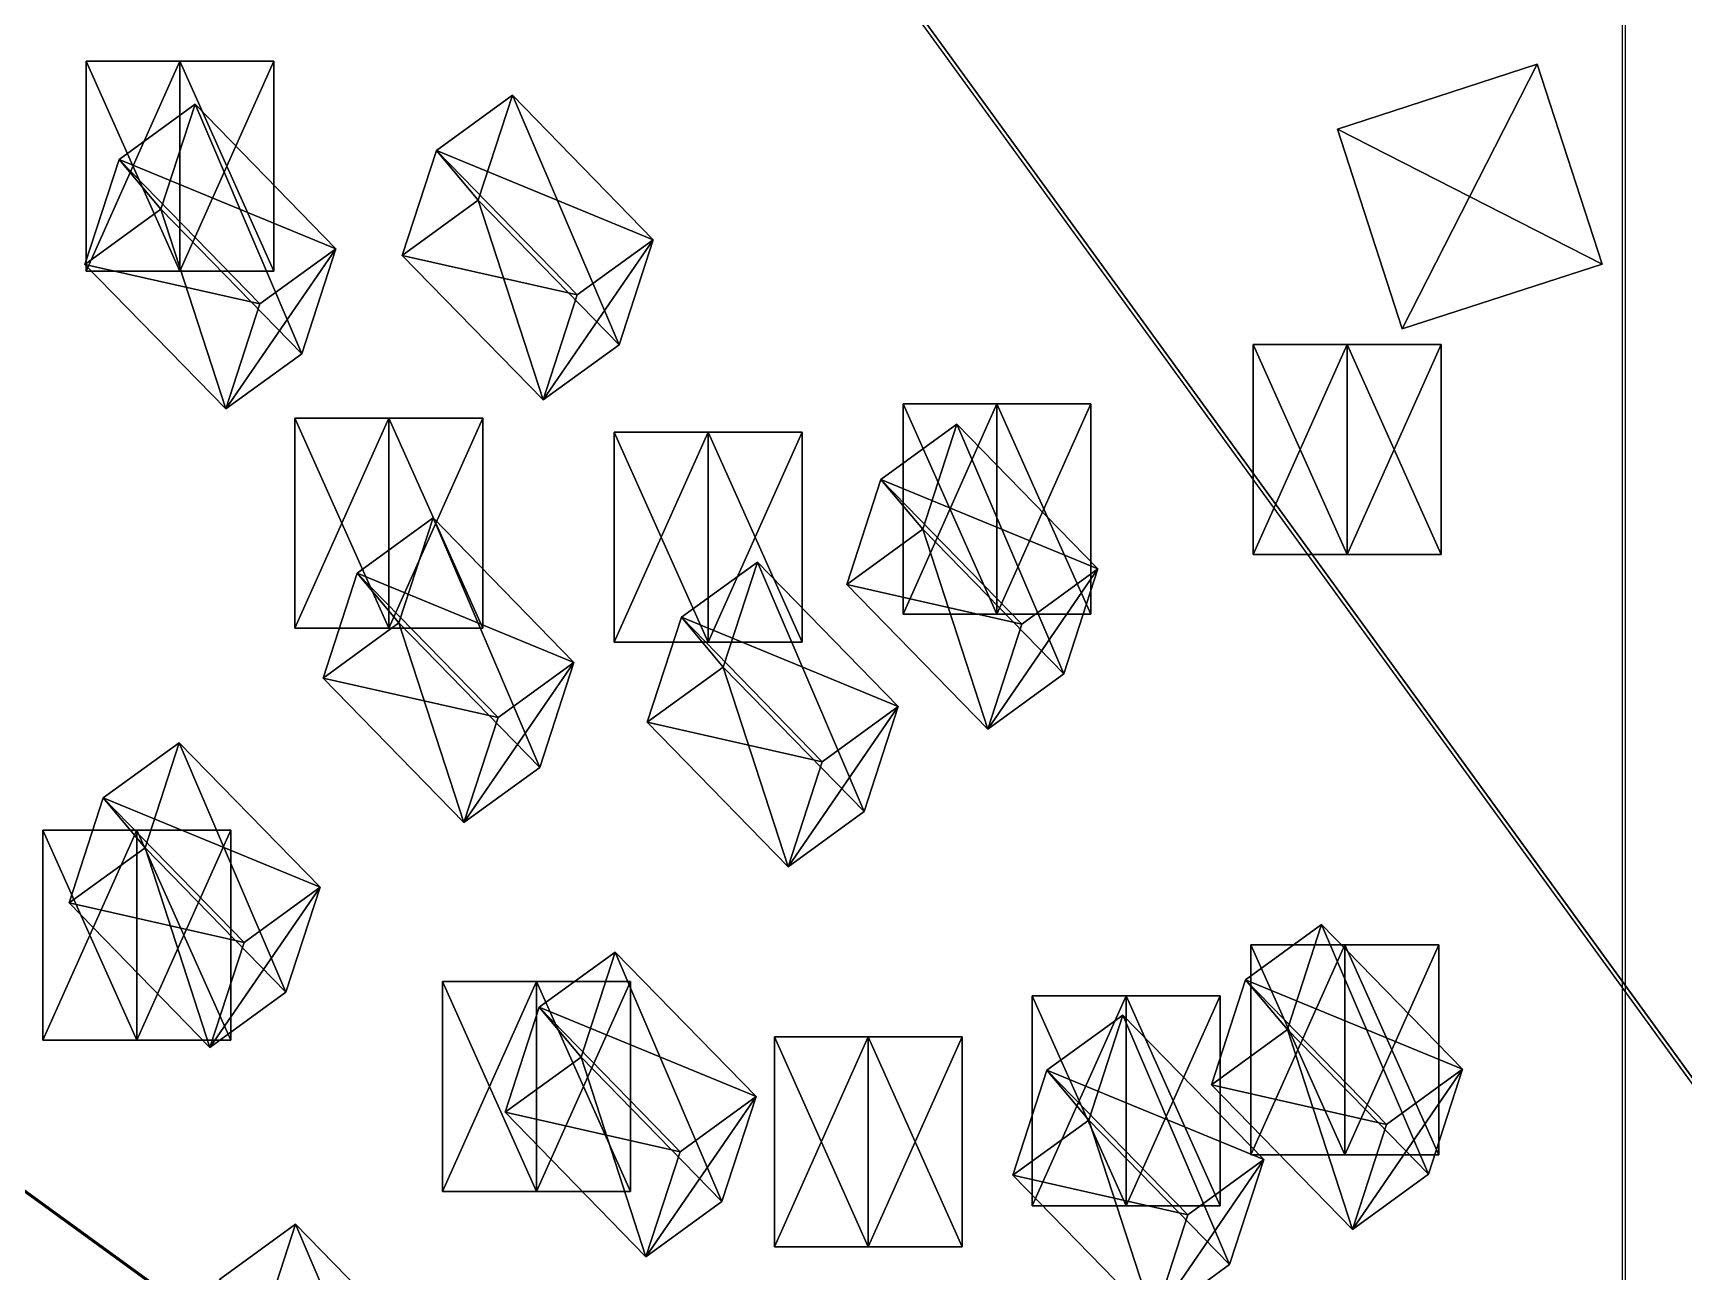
# Model space of a CAD drawing. Header units: metres. Extents: x -324 to 324, y -310 to 311.
# Drawn here: x -237.6 to -159, y -66.2 to -7.2 of the extents above; entities that cross this region are included whole.
import ezdxf

# ---------------------------------------------------------------- set-up
doc = ezdxf.new("R2010")
doc.units = ezdxf.units.M

msp = doc.modelspace()

# ---------------------------------------------------------------- linework, layer by layer
for p, q in [((-161.96652, 117.55693, -1261.8993), (-161.96637, -117.55719, -1261.8992)), ((-161.8034, -117.557014, -1262), (-161.80339, 117.5571, -1262)), ((-200, 4.172325e-05, -738), (-61.803432, -190.21129, -738)), ((-61.935295, -190.30717, -738.10077), (-200.13196, -0.09590149, -738.10077))]:
    msp.add_line(p, q)
for points in [[(-61.803432, -190.21129, -738), (-61.803387, 190.21132, -738), (-200, 4.172325e-05, -738), (-199.9999, 0.00014172326, -737.9999)], [(61.803394, -190.21127, -1262), (-161.80339, 117.5571, -1262), (61.803425, 190.21133, -1262), (61.803524, 190.21144, -1261.9999)], [(-323.78564, -0.00020891172, -938.3003), (-161.96652, 117.55693, -1261.8993), (-161.96637, -117.55719, -1261.8992), (-161.96626, -117.55709, -1261.899)], [(61.803394, -190.21127, -1262), (-161.8034, -117.557014, -1262), (-161.80339, 117.5571, -1262), (-161.80328, 117.5572, -1261.9999)], [(-323.78564, -0.00020891172, -938.3003), (-161.96637, -117.55719, -1261.8992), (-261.97607, -190.21149, -1061.904), (-261.97598, -190.21138, -1061.9039)], [(-61.935295, -190.30717, -738.10077), (-200.13196, -0.09590149, -738.10077), (-323.74664, -0.10168457, -938.09595), (-323.74655, -0.10158457, -938.0958)], [(-61.935295, -190.30717, -738.10077), (-323.74664, -0.10168457, -938.09595), (-261.94806, -190.31653, -1061.6997), (-261.94797, -190.31642, -1061.6996)], [(-230.63425, -8.544655, -1143.5852), (-235.10683, -8.544657, -1134.6411), (-230.6348, -8.544655, -1132.4048), (-230.63469, -8.544555, -1132.4047)], [(-230.63425, -18.544655, -1143.5852), (-235.10681, -18.544657, -1134.6411), (-235.10683, -8.544657, -1134.6411), (-235.10672, -8.544557, -1134.641)], [(-235.10683, -8.544657, -1134.6411), (-230.63425, -8.544655, -1143.5852), (-230.63425, -18.544655, -1143.5852), (-230.63414, -18.544556, -1143.5851)], [(-230.6348, -8.544655, -1132.4048), (-235.10683, -8.544657, -1134.6411), (-235.10681, -18.544657, -1134.6411), (-235.1067, -18.544558, -1134.641)], [(-235.10681, -18.544657, -1134.6411), (-230.6348, -18.544655, -1132.4048), (-230.6348, -8.544655, -1132.4048), (-230.63469, -8.544555, -1132.4047)], [(-230.6348, -18.544655, -1132.4048), (-226.16222, -18.544653, -1141.3489), (-226.16223, -8.544653, -1141.3489), (-226.16212, -8.544553, -1141.3488)], [(-230.6348, -8.544655, -1132.4048), (-226.16223, -8.544653, -1141.3489), (-230.63425, -8.544655, -1143.5852), (-230.63414, -8.544555, -1143.5851)], [(-226.16223, -8.544653, -1141.3489), (-230.6348, -8.544655, -1132.4048), (-230.6348, -18.544655, -1132.4048), (-230.63469, -18.544556, -1132.4047)], [(-226.16222, -18.544653, -1141.3489), (-230.63425, -18.544655, -1143.5852), (-230.63425, -8.544655, -1143.5852), (-230.63414, -8.544555, -1143.5851)], [(-230.63425, -8.544655, -1143.5852), (-226.16223, -8.544653, -1141.3489), (-226.16222, -18.544653, -1141.3489), (-226.16211, -18.544554, -1141.3488)], [(-172.43019, -21.298655, -734.5), (-175.52036, -11.788088, -734.5), (-166.00978, -8.69792, -734.5), (-166.00967, -8.69782, -734.4999)], [(-175.52036, -11.788088, -734.5), (-175.52036, -11.788088, -729.5), (-166.00978, -8.69792, -729.5), (-166.00967, -8.69782, -729.4999)], [(-162.91962, -18.208487, -729.5), (-166.00978, -8.69792, -729.5), (-175.52036, -11.788088, -729.5), (-175.52025, -11.787988, -729.4999)], [(-166.00978, -8.69792, -729.5), (-166.00978, -8.69792, -734.5), (-175.52036, -11.788088, -734.5), (-175.52025, -11.787988, -734.4999)], [(-166.00978, -8.69792, -734.5), (-162.91962, -18.208487, -734.5), (-172.43019, -21.298655, -734.5), (-172.43008, -21.298555, -734.4999)], [(-162.91962, -18.208487, -734.5), (-166.00978, -8.69792, -734.5), (-166.00978, -8.69792, -729.5), (-166.00967, -8.69782, -729.4999)], [(-166.00978, -8.69792, -729.5), (-162.91962, -18.208487, -729.5), (-162.91962, -18.208487, -734.5), (-162.91951, -18.208387, -734.4999)], [(-208.09367, -17.048233, -763.0823), (-214.802, -10.166405, -765.8462), (-218.41994, -12.794997, -763.60986), (-218.41983, -12.794897, -763.60974)], [(-218.41994, -12.794997, -763.60986), (-214.802, -10.166405, -765.8462), (-216.42693, -15.16665, -774.3525), (-216.42682, -15.16655, -774.35236)], [(-209.71861, -22.048477, -771.5886), (-216.42693, -15.16665, -774.3525), (-214.802, -10.166405, -765.8462), (-214.8019, -10.166305, -765.84607)], [(-214.802, -10.166405, -765.8462), (-208.09367, -17.048233, -763.0823), (-209.71861, -22.048477, -771.5886), (-209.7185, -22.048378, -771.5885)], [(-223.20465, -17.478363, -788.0349), (-229.91298, -10.596535, -790.7988), (-233.53091, -13.225127, -788.5625), (-233.5308, -13.225027, -788.5624)], [(-233.53091, -13.225127, -788.5625), (-229.91298, -10.596535, -790.7988), (-231.5379, -15.59678, -799.3051), (-231.5378, -15.59668, -799.305)], [(-224.82959, -22.478607, -796.54126), (-231.5379, -15.59678, -799.3051), (-229.91298, -10.596535, -790.7988), (-229.91287, -10.596435, -790.7987)], [(-229.91298, -10.596535, -790.7988), (-223.20465, -17.478363, -788.0349), (-224.82959, -22.478607, -796.54126), (-224.82948, -22.478508, -796.54114)], [(-172.43019, -21.298655, -729.5), (-175.52036, -11.788088, -729.5), (-175.52036, -11.788088, -734.5), (-175.52025, -11.787988, -734.4999)], [(-175.52036, -11.788088, -729.5), (-172.43019, -21.298655, -729.5), (-162.91962, -18.208487, -729.5), (-162.91951, -18.208387, -729.4999)], [(-175.52036, -11.788088, -734.5), (-172.43019, -21.298655, -734.5), (-172.43019, -21.298655, -729.5), (-172.43008, -21.298555, -729.4999)], [(-231.5379, -15.59678, -799.3051), (-235.15585, -18.225372, -797.06885), (-233.53091, -13.225127, -788.5625), (-233.5308, -13.225027, -788.5624)], [(-226.8226, -20.106956, -785.79865), (-233.53091, -13.225127, -788.5625), (-235.15585, -18.225372, -797.06885), (-235.15575, -18.225273, -797.0687)], [(-233.53091, -13.225127, -788.5625), (-226.8226, -20.106956, -785.79865), (-223.20465, -17.478363, -788.0349), (-223.20454, -17.478264, -788.0348)], [(-216.42693, -15.16665, -774.3525), (-220.04488, -17.795242, -772.1162), (-218.41994, -12.794997, -763.60986), (-218.41983, -12.794897, -763.60974)], [(-211.71162, -19.676826, -760.846), (-218.41994, -12.794997, -763.60986), (-220.04488, -17.795242, -772.1162), (-220.04477, -17.795143, -772.1161)], [(-218.41994, -12.794997, -763.60986), (-211.71162, -19.676826, -760.846), (-208.09367, -17.048233, -763.0823), (-208.09357, -17.048134, -763.08215)], [(-228.44753, -25.1072, -794.30493), (-235.15585, -18.225372, -797.06885), (-231.5379, -15.59678, -799.3051), (-231.5378, -15.59668, -799.305)], [(-231.5379, -15.59678, -799.3051), (-224.82959, -22.478607, -796.54126), (-228.44753, -25.1072, -794.30493), (-228.44742, -25.107101, -794.3048)], [(-213.33655, -24.67707, -769.3523), (-220.04488, -17.795242, -772.1162), (-216.42693, -15.16665, -774.3525), (-216.42682, -15.16655, -774.35236)], [(-216.42693, -15.16665, -774.3525), (-209.71861, -22.048477, -771.5886), (-213.33655, -24.67707, -769.3523), (-213.33644, -24.676971, -769.3522)], [(-213.33655, -24.67707, -769.3523), (-209.71861, -22.048477, -771.5886), (-208.09367, -17.048233, -763.0823), (-208.09357, -17.048134, -763.08215)], [(-208.09367, -17.048233, -763.0823), (-211.71162, -19.676826, -760.846), (-213.33655, -24.67707, -769.3523), (-213.33644, -24.676971, -769.3522)], [(-228.44753, -25.1072, -794.30493), (-224.82959, -22.478607, -796.54126), (-223.20465, -17.478363, -788.0349), (-223.20454, -17.478264, -788.0348)], [(-223.20465, -17.478363, -788.0349), (-226.8226, -20.106956, -785.79865), (-228.44753, -25.1072, -794.30493), (-228.44742, -25.107101, -794.3048)], [(-220.04488, -17.795242, -772.1162), (-213.33655, -24.67707, -769.3523), (-211.71162, -19.676826, -760.846), (-211.71152, -19.676727, -760.8459)], [(-235.15585, -18.225372, -797.06885), (-228.44753, -25.1072, -794.30493), (-226.8226, -20.106956, -785.79865), (-226.8225, -20.106857, -785.7985)], [(-235.10681, -18.544657, -1134.6411), (-230.63425, -18.544655, -1143.5852), (-226.16222, -18.544653, -1141.3489), (-226.16211, -18.544554, -1141.3488)], [(-226.16222, -18.544653, -1141.3489), (-230.6348, -18.544655, -1132.4048), (-235.10681, -18.544657, -1134.6411), (-235.1067, -18.544558, -1134.641)], [(-172.43019, -21.298655, -729.5), (-172.43019, -21.298655, -734.5), (-162.91962, -18.208487, -734.5), (-162.91951, -18.208387, -734.4999)], [(-162.91962, -18.208487, -734.5), (-162.91962, -18.208487, -729.5), (-172.43019, -21.298655, -729.5), (-172.43008, -21.298555, -729.4999)], [(-175.05383, -22.037634, -1254.7324), (-179.52641, -22.037636, -1245.7883), (-175.05438, -22.037634, -1243.552), (-175.05428, -22.037535, -1243.5519)], [(-175.05383, -32.037636, -1254.7324), (-179.5264, -32.037636, -1245.7883), (-179.52641, -22.037636, -1245.7883), (-179.5263, -22.037537, -1245.7882)], [(-179.52641, -22.037636, -1245.7883), (-175.05383, -22.037634, -1254.7324), (-175.05383, -32.037636, -1254.7324), (-175.05373, -32.037537, -1254.7323)], [(-175.05438, -22.037634, -1243.552), (-179.52641, -22.037636, -1245.7883), (-179.5264, -32.037636, -1245.7883), (-179.52629, -32.037537, -1245.7882)], [(-179.5264, -32.037636, -1245.7883), (-175.05438, -32.037632, -1243.552), (-175.05438, -22.037634, -1243.552), (-175.05428, -22.037535, -1243.5519)], [(-175.05438, -32.037632, -1243.552), (-170.5818, -32.037632, -1252.4961), (-170.58182, -22.037632, -1252.4961), (-170.58171, -22.037533, -1252.496)], [(-175.05438, -22.037634, -1243.552), (-170.58182, -22.037632, -1252.4961), (-175.05383, -22.037634, -1254.7324), (-175.05373, -22.037535, -1254.7323)], [(-170.58182, -22.037632, -1252.4961), (-175.05438, -22.037634, -1243.552), (-175.05438, -32.037632, -1243.552), (-175.05428, -32.037533, -1243.5519)], [(-170.5818, -32.037632, -1252.4961), (-175.05383, -32.037636, -1254.7324), (-175.05383, -22.037634, -1254.7324), (-175.05373, -22.037535, -1254.7323)], [(-175.05383, -22.037634, -1254.7324), (-170.58182, -22.037632, -1252.4961), (-170.5818, -32.037632, -1252.4961), (-170.5817, -32.037533, -1252.496)], [(-191.73026, -24.870142, -1221.3837), (-196.20284, -24.870144, -1212.4396), (-191.7308, -24.870142, -1210.2032), (-191.7307, -24.870043, -1210.2031)], [(-191.73026, -34.870144, -1221.3837), (-196.20282, -34.870144, -1212.4396), (-196.20284, -24.870144, -1212.4396), (-196.20273, -24.870045, -1212.4395)], [(-196.20284, -24.870144, -1212.4396), (-191.73026, -24.870142, -1221.3837), (-191.73026, -34.870144, -1221.3837), (-191.73015, -34.870045, -1221.3835)], [(-191.7308, -24.870142, -1210.2032), (-196.20284, -24.870144, -1212.4396), (-196.20282, -34.870144, -1212.4396), (-196.20271, -34.870045, -1212.4395)], [(-196.20282, -34.870144, -1212.4396), (-191.7308, -34.87014, -1210.2032), (-191.7308, -24.870142, -1210.2032), (-191.7307, -24.870043, -1210.2031)], [(-191.7308, -34.87014, -1210.2032), (-187.25822, -34.87014, -1219.1473), (-187.25824, -24.87014, -1219.1473), (-187.25813, -24.87004, -1219.1472)], [(-191.7308, -24.870142, -1210.2032), (-187.25824, -24.87014, -1219.1473), (-191.73026, -24.870142, -1221.3837), (-191.73015, -24.870043, -1221.3835)], [(-187.25824, -24.87014, -1219.1473), (-191.7308, -24.870142, -1210.2032), (-191.7308, -34.87014, -1210.2032), (-191.7307, -34.87004, -1210.2031)], [(-187.25822, -34.87014, -1219.1473), (-191.73026, -34.870144, -1221.3837), (-191.73026, -24.870142, -1221.3837), (-191.73015, -24.870043, -1221.3835)], [(-191.73026, -24.870142, -1221.3837), (-187.25824, -24.87014, -1219.1473), (-187.25822, -34.87014, -1219.1473), (-187.25812, -34.87004, -1219.1472)], [(-220.68369, -25.539654, -1163.4839), (-225.15627, -25.539656, -1154.5398), (-220.68423, -25.539654, -1152.3035), (-220.68413, -25.539555, -1152.3033)], [(-220.68369, -35.539654, -1163.4839), (-225.15625, -35.539658, -1154.5398), (-225.15627, -25.539656, -1154.5398), (-225.15616, -25.539557, -1154.5397)], [(-225.15627, -25.539656, -1154.5398), (-220.68369, -25.539654, -1163.4839), (-220.68369, -35.539654, -1163.4839), (-220.68358, -35.539555, -1163.4838)], [(-220.68423, -25.539654, -1152.3035), (-225.15627, -25.539656, -1154.5398), (-225.15625, -35.539658, -1154.5398), (-225.15614, -35.53956, -1154.5397)], [(-225.15625, -35.539658, -1154.5398), (-220.68423, -35.539654, -1152.3035), (-220.68423, -25.539654, -1152.3035), (-220.68413, -25.539555, -1152.3033)], [(-220.68423, -35.539654, -1152.3035), (-216.21165, -35.53965, -1161.2476), (-216.21167, -25.539652, -1161.2476), (-216.21156, -25.539553, -1161.2474)], [(-220.68423, -25.539654, -1152.3035), (-216.21167, -25.539652, -1161.2476), (-220.68369, -25.539654, -1163.4839), (-220.68358, -25.539555, -1163.4838)], [(-216.21167, -25.539652, -1161.2476), (-220.68423, -25.539654, -1152.3035), (-220.68423, -35.539654, -1152.3035), (-220.68413, -35.539555, -1152.3033)], [(-216.21165, -35.53965, -1161.2476), (-220.68369, -35.539654, -1163.4839), (-220.68369, -25.539654, -1163.4839), (-220.68358, -25.539555, -1163.4838)], [(-220.68369, -25.539654, -1163.4839), (-216.21167, -25.539652, -1161.2476), (-216.21165, -35.53965, -1161.2476), (-216.21155, -35.53955, -1161.2474)], [(-186.92857, -32.71763, -747.25885), (-193.6369, -25.8358, -750.02277), (-197.25484, -28.464394, -747.78644), (-197.25473, -28.464294, -747.7863)], [(-197.25484, -28.464394, -747.78644), (-193.6369, -25.8358, -750.02277), (-195.26183, -30.836044, -758.52905), (-195.26172, -30.835945, -758.52893)], [(-188.55351, -37.717873, -755.7652), (-195.26183, -30.836044, -758.52905), (-193.6369, -25.8358, -750.02277), (-193.6368, -25.835701, -750.02264)], [(-193.6369, -25.8358, -750.02277), (-186.92857, -32.71763, -747.25885), (-188.55351, -37.717873, -755.7652), (-188.5534, -37.717773, -755.7651)], [(-205.48138, -26.20915, -1193.8848), (-209.95396, -26.209152, -1184.9407), (-205.48193, -26.20915, -1182.7043), (-205.48183, -26.209051, -1182.7042)], [(-205.48138, -36.209152, -1193.8848), (-209.95395, -36.209152, -1184.9407), (-209.95396, -26.209152, -1184.9407), (-209.95386, -26.209053, -1184.9406)], [(-209.95396, -26.209152, -1184.9407), (-205.48138, -26.20915, -1193.8848), (-205.48138, -36.209152, -1193.8848), (-205.48128, -36.209053, -1193.8846)], [(-205.48193, -26.20915, -1182.7043), (-209.95396, -26.209152, -1184.9407), (-209.95395, -36.209152, -1184.9407), (-209.95384, -36.209053, -1184.9406)], [(-209.95395, -36.209152, -1184.9407), (-205.48193, -36.20915, -1182.7043), (-205.48193, -26.20915, -1182.7043), (-205.48183, -26.209051, -1182.7042)], [(-205.48193, -36.20915, -1182.7043), (-201.00935, -36.20915, -1191.6484), (-201.00937, -26.209148, -1191.6484), (-201.00926, -26.20905, -1191.6483)], [(-205.48193, -26.20915, -1182.7043), (-201.00937, -26.209148, -1191.6484), (-205.48138, -26.20915, -1193.8848), (-205.48128, -26.209051, -1193.8846)], [(-201.00937, -26.209148, -1191.6484), (-205.48193, -26.20915, -1182.7043), (-205.48193, -36.20915, -1182.7043), (-205.48183, -36.20905, -1182.7042)], [(-201.00935, -36.20915, -1191.6484), (-205.48138, -36.209152, -1193.8848), (-205.48138, -26.20915, -1193.8848), (-205.48128, -26.209051, -1193.8846)], [(-205.48138, -26.20915, -1193.8848), (-201.00937, -26.209148, -1191.6484), (-201.00935, -36.20915, -1191.6484), (-201.00925, -36.20905, -1191.6483)], [(-195.26183, -30.836044, -758.52905), (-198.87978, -33.464638, -756.2928), (-197.25484, -28.464394, -747.78644), (-197.25473, -28.464294, -747.7863)], [(-190.54652, -35.346222, -745.0226), (-197.25484, -28.464394, -747.78644), (-198.87978, -33.464638, -756.2928), (-198.87967, -33.46454, -756.29266)], [(-197.25484, -28.464394, -747.78644), (-190.54652, -35.346222, -745.0226), (-186.92857, -32.71763, -747.25885), (-186.92847, -32.71753, -747.2587)], [(-211.8703, -37.17486, -792.8496), (-218.57863, -30.29303, -795.6135), (-222.19656, -32.921623, -793.3772), (-222.19646, -32.921524, -793.3771)], [(-222.19656, -32.921623, -793.3772), (-218.57863, -30.29303, -795.6135), (-220.20355, -35.293274, -804.1198), (-220.20345, -35.293175, -804.1197)], [(-213.49524, -42.175102, -801.35596), (-220.20355, -35.293274, -804.1198), (-218.57863, -30.29303, -795.6135), (-218.57852, -30.29293, -795.6134)], [(-218.57863, -30.29303, -795.6135), (-211.8703, -37.17486, -792.8496), (-213.49524, -42.175102, -801.35596), (-213.49513, -42.175003, -801.35583)], [(-192.17145, -40.346466, -753.5289), (-198.87978, -33.464638, -756.2928), (-195.26183, -30.836044, -758.52905), (-195.26172, -30.835945, -758.52893)], [(-195.26183, -30.836044, -758.52905), (-188.55351, -37.717873, -755.7652), (-192.17145, -40.346466, -753.5289), (-192.17134, -40.346367, -753.52875)], [(-179.5264, -32.037636, -1245.7883), (-175.05383, -32.037636, -1254.7324), (-170.5818, -32.037632, -1252.4961), (-170.5817, -32.037533, -1252.496)], [(-170.5818, -32.037632, -1252.4961), (-175.05438, -32.037632, -1243.552), (-179.5264, -32.037636, -1245.7883), (-179.52629, -32.037537, -1245.7882)], [(-220.20355, -35.293274, -804.1198), (-223.8215, -37.921867, -801.88354), (-222.19656, -32.921623, -793.3772), (-222.19646, -32.921524, -793.3771)], [(-215.48825, -39.80345, -790.61334), (-222.19656, -32.921623, -793.3772), (-223.8215, -37.921867, -801.88354), (-223.8214, -37.92177, -801.8834)], [(-222.19656, -32.921623, -793.3772), (-215.48825, -39.80345, -790.61334), (-211.8703, -37.17486, -792.8496), (-211.8702, -37.17476, -792.8495)], [(-196.43121, -39.278847, -770.3448), (-203.13954, -32.39702, -773.1087), (-206.75748, -35.02561, -770.8724), (-206.75737, -35.025513, -770.87225)], [(-206.75748, -35.02561, -770.8724), (-203.13954, -32.39702, -773.1087), (-204.76447, -37.397263, -781.615), (-204.76436, -37.397163, -781.61487)], [(-198.05615, -44.27909, -778.85114), (-204.76447, -37.397263, -781.615), (-203.13954, -32.39702, -773.1087), (-203.13943, -32.39692, -773.1086)], [(-203.13954, -32.39702, -773.1087), (-196.43121, -39.278847, -770.3448), (-198.05615, -44.27909, -778.85114), (-198.05605, -44.27899, -778.851)], [(-192.17145, -40.346466, -753.5289), (-188.55351, -37.717873, -755.7652), (-186.92857, -32.71763, -747.25885), (-186.92847, -32.71753, -747.2587)], [(-186.92857, -32.71763, -747.25885), (-190.54652, -35.346222, -745.0226), (-192.17145, -40.346466, -753.5289), (-192.17134, -40.346367, -753.52875)], [(-198.87978, -33.464638, -756.2928), (-192.17145, -40.346466, -753.5289), (-190.54652, -35.346222, -745.0226), (-190.54642, -35.346123, -745.02246)], [(-217.11317, -44.803696, -799.1196), (-223.8215, -37.921867, -801.88354), (-220.20355, -35.293274, -804.1198), (-220.20345, -35.293175, -804.1197)], [(-220.20355, -35.293274, -804.1198), (-213.49524, -42.175102, -801.35596), (-217.11317, -44.803696, -799.1196), (-217.11307, -44.803596, -799.1195)], [(-204.76447, -37.397263, -781.615), (-208.38242, -40.025856, -779.3787), (-206.75748, -35.02561, -770.8724), (-206.75737, -35.025513, -770.87225)], [(-200.04916, -41.90744, -768.1085), (-206.75748, -35.02561, -770.8724), (-208.38242, -40.025856, -779.3787), (-208.38231, -40.025757, -779.3786)], [(-206.75748, -35.02561, -770.8724), (-200.04916, -41.90744, -768.1085), (-196.43121, -39.278847, -770.3448), (-196.4311, -39.278748, -770.34467)], [(-196.20282, -34.870144, -1212.4396), (-191.73026, -34.870144, -1221.3837), (-187.25822, -34.87014, -1219.1473), (-187.25812, -34.87004, -1219.1472)], [(-187.25822, -34.87014, -1219.1473), (-191.7308, -34.87014, -1210.2032), (-196.20282, -34.870144, -1212.4396), (-196.20271, -34.870045, -1212.4395)], [(-225.15625, -35.539658, -1154.5398), (-220.68369, -35.539654, -1163.4839), (-216.21165, -35.53965, -1161.2476), (-216.21155, -35.53955, -1161.2474)], [(-216.21165, -35.53965, -1161.2476), (-220.68423, -35.539654, -1152.3035), (-225.15625, -35.539658, -1154.5398), (-225.15614, -35.53956, -1154.5397)], [(-209.95395, -36.209152, -1184.9407), (-205.48138, -36.209152, -1193.8848), (-201.00935, -36.20915, -1191.6484), (-201.00925, -36.20905, -1191.6483)], [(-201.00935, -36.20915, -1191.6484), (-205.48193, -36.20915, -1182.7043), (-209.95395, -36.209152, -1184.9407), (-209.95384, -36.209053, -1184.9406)], [(-217.11317, -44.803696, -799.1196), (-213.49524, -42.175102, -801.35596), (-211.8703, -37.17486, -792.8496), (-211.8702, -37.17476, -792.8495)], [(-211.8703, -37.17486, -792.8496), (-215.48825, -39.80345, -790.61334), (-217.11317, -44.803696, -799.1196), (-217.11307, -44.803596, -799.1195)], [(-201.67409, -46.907684, -776.6148), (-208.38242, -40.025856, -779.3787), (-204.76447, -37.397263, -781.615), (-204.76436, -37.397163, -781.61487)], [(-204.76447, -37.397263, -781.615), (-198.05615, -44.27909, -778.85114), (-201.67409, -46.907684, -776.6148), (-201.67398, -46.907585, -776.6147)], [(-223.8215, -37.921867, -801.88354), (-217.11317, -44.803696, -799.1196), (-215.48825, -39.80345, -790.61334), (-215.48814, -39.803352, -790.6132)], [(-201.67409, -46.907684, -776.6148), (-198.05615, -44.27909, -778.85114), (-196.43121, -39.278847, -770.3448), (-196.4311, -39.278748, -770.34467)], [(-196.43121, -39.278847, -770.3448), (-200.04916, -41.90744, -768.1085), (-201.67409, -46.907684, -776.6148), (-201.67398, -46.907585, -776.6147)], [(-208.38242, -40.025856, -779.3787), (-201.67409, -46.907684, -776.6148), (-200.04916, -41.90744, -768.1085), (-200.04906, -41.90734, -768.1084)], [(-223.96269, -47.8779, -824.9938), (-230.67102, -40.99607, -827.7577), (-234.28896, -43.624664, -825.52136), (-234.28885, -43.624565, -825.52124)], [(-234.28896, -43.624664, -825.52136), (-230.67102, -40.99607, -827.7577), (-232.29594, -45.996315, -836.264), (-232.29584, -45.996216, -836.26385)], [(-225.58763, -52.878143, -833.5001), (-232.29594, -45.996315, -836.264), (-230.67102, -40.99607, -827.7577), (-230.67091, -40.99597, -827.75757)], [(-230.67102, -40.99607, -827.7577), (-223.96269, -47.8779, -824.9938), (-225.58763, -52.878143, -833.5001), (-225.58752, -52.878044, -833.5)], [(-232.29594, -45.996315, -836.264), (-235.9139, -48.62491, -834.0277), (-234.28896, -43.624664, -825.52136), (-234.28885, -43.624565, -825.52124)], [(-227.58064, -50.506493, -822.7575), (-234.28896, -43.624664, -825.52136), (-235.9139, -48.62491, -834.0277), (-235.91379, -48.62481, -834.0276)], [(-234.28896, -43.624664, -825.52136), (-227.58064, -50.506493, -822.7575), (-223.96269, -47.8779, -824.9938), (-223.96259, -47.8778, -824.99365)], [(-232.68423, -45.161156, -1139.4856), (-237.15681, -45.16116, -1130.5415), (-232.68478, -45.161156, -1128.3052), (-232.68468, -45.161057, -1128.305)], [(-232.68423, -55.161156, -1139.4856), (-237.1568, -55.16116, -1130.5415), (-237.15681, -45.16116, -1130.5415), (-237.15671, -45.16106, -1130.5414)], [(-237.15681, -45.16116, -1130.5415), (-232.68423, -45.161156, -1139.4856), (-232.68423, -55.161156, -1139.4856), (-232.68413, -55.161057, -1139.4855)], [(-232.68478, -45.161156, -1128.3052), (-237.15681, -45.16116, -1130.5415), (-237.1568, -55.16116, -1130.5415), (-237.1567, -55.16106, -1130.5414)], [(-237.1568, -55.16116, -1130.5415), (-232.68478, -55.161156, -1128.3052), (-232.68478, -45.161156, -1128.3052), (-232.68468, -45.161057, -1128.305)], [(-232.68478, -55.161156, -1128.3052), (-228.2122, -55.16115, -1137.2493), (-228.21222, -45.16115, -1137.2493), (-228.21211, -45.161053, -1137.2491)], [(-232.68478, -45.161156, -1128.3052), (-228.21222, -45.16115, -1137.2493), (-232.68423, -45.161156, -1139.4856), (-232.68413, -45.161057, -1139.4855)], [(-228.21222, -45.16115, -1137.2493), (-232.68478, -45.161156, -1128.3052), (-232.68478, -55.161156, -1128.3052), (-232.68468, -55.161057, -1128.305)], [(-228.2122, -55.16115, -1137.2493), (-232.68423, -55.161156, -1139.4856), (-232.68423, -45.161156, -1139.4856), (-232.68413, -45.161057, -1139.4855)], [(-232.68423, -45.161156, -1139.4856), (-228.21222, -45.16115, -1137.2493), (-228.2122, -55.16115, -1137.2493), (-228.2121, -55.161053, -1137.2491)], [(-229.20557, -55.506737, -831.2638), (-235.9139, -48.62491, -834.0277), (-232.29594, -45.996315, -836.264), (-232.29584, -45.996216, -836.26385)], [(-232.29594, -45.996315, -836.264), (-225.58763, -52.878143, -833.5001), (-229.20557, -55.506737, -831.2638), (-229.20546, -55.506638, -831.2637)], [(-229.20557, -55.506737, -831.2638), (-225.58763, -52.878143, -833.5001), (-223.96269, -47.8779, -824.9938), (-223.96259, -47.8778, -824.99365)], [(-223.96269, -47.8779, -824.9938), (-227.58064, -50.506493, -822.7575), (-229.20557, -55.506737, -831.2638), (-229.20546, -55.506638, -831.2637)], [(-235.9139, -48.62491, -834.0277), (-229.20557, -55.506737, -831.2638), (-227.58064, -50.506493, -822.7575), (-227.58054, -50.506393, -822.7574)], [(-169.56447, -56.539673, -747.16766), (-176.2728, -49.657845, -749.9316), (-179.89073, -52.286438, -747.69525), (-179.89062, -52.28634, -747.6951)], [(-179.89073, -52.286438, -747.69525), (-176.2728, -49.657845, -749.9316), (-177.89772, -54.65809, -758.43787), (-177.89761, -54.65799, -758.43774)], [(-171.1894, -61.539917, -755.674), (-177.89772, -54.65809, -758.43787), (-176.2728, -49.657845, -749.9316), (-176.27269, -49.657745, -749.93146)], [(-176.2728, -49.657845, -749.9316), (-169.56447, -56.539673, -747.16766), (-171.1894, -61.539917, -755.674), (-171.1893, -61.539818, -755.6739)], [(-203.20169, -57.84497, -803.12146), (-209.91002, -50.963142, -805.8854), (-213.52795, -53.591736, -803.64905), (-213.52785, -53.591637, -803.6489)], [(-213.52795, -53.591736, -803.64905), (-209.91002, -50.963142, -805.8854), (-211.53494, -55.963387, -814.39166), (-211.53484, -55.963287, -814.39154)], [(-204.82663, -62.845215, -811.6278), (-211.53494, -55.963387, -814.39166), (-209.91002, -50.963142, -805.8854), (-209.90991, -50.963043, -805.88525)], [(-209.91002, -50.963142, -805.8854), (-203.20169, -57.84497, -803.12146), (-204.82663, -62.845215, -811.6278), (-204.82652, -62.845116, -811.6277)], [(-175.16898, -50.620136, -1254.5022), (-179.64156, -50.62014, -1245.5581), (-175.16953, -50.620136, -1243.3218), (-175.16942, -50.620037, -1243.3217)], [(-175.16898, -60.620136, -1254.5022), (-179.64154, -60.62014, -1245.5581), (-179.64156, -50.62014, -1245.5581), (-179.64145, -50.62004, -1245.558)], [(-179.64156, -50.62014, -1245.5581), (-175.16898, -50.620136, -1254.5022), (-175.16898, -60.620136, -1254.5022), (-175.16887, -60.620037, -1254.5021)], [(-175.16953, -50.620136, -1243.3218), (-179.64156, -50.62014, -1245.5581), (-179.64154, -60.62014, -1245.5581), (-179.64143, -60.62004, -1245.558)], [(-179.64154, -60.62014, -1245.5581), (-175.16953, -60.620136, -1243.3218), (-175.16953, -50.620136, -1243.3218), (-175.16942, -50.620037, -1243.3217)], [(-175.16953, -60.620136, -1243.3218), (-170.69695, -60.620132, -1252.2659), (-170.69696, -50.620132, -1252.2659), (-170.69685, -50.620033, -1252.2657)], [(-175.16953, -50.620136, -1243.3218), (-170.69696, -50.620132, -1252.2659), (-175.16898, -50.620136, -1254.5022), (-175.16887, -50.620037, -1254.5021)], [(-170.69696, -50.620132, -1252.2659), (-175.16953, -50.620136, -1243.3218), (-175.16953, -60.620136, -1243.3218), (-175.16942, -60.620037, -1243.3217)], [(-170.69695, -60.620132, -1252.2659), (-175.16898, -60.620136, -1254.5022), (-175.16898, -50.620136, -1254.5022), (-175.16887, -50.620037, -1254.5021)], [(-175.16898, -50.620136, -1254.5022), (-170.69696, -50.620132, -1252.2659), (-170.69695, -60.620132, -1252.2659), (-170.69684, -60.620033, -1252.2657)], [(-213.65836, -52.37115, -1177.5327), (-218.13094, -52.371155, -1168.5886), (-213.6589, -52.37115, -1166.3523), (-213.6588, -52.37105, -1166.3522)], [(-213.65836, -62.37115, -1177.5327), (-218.13092, -62.371155, -1168.5886), (-218.13094, -52.371155, -1168.5886), (-218.13083, -52.371056, -1168.5885)], [(-218.13094, -52.371155, -1168.5886), (-213.65836, -52.37115, -1177.5327), (-213.65836, -62.37115, -1177.5327), (-213.65825, -62.37105, -1177.5326)], [(-213.6589, -52.37115, -1166.3523), (-218.13094, -52.371155, -1168.5886), (-218.13092, -62.371155, -1168.5886), (-218.13081, -62.371056, -1168.5885)], [(-218.13092, -62.371155, -1168.5886), (-213.6589, -62.37115, -1166.3523), (-213.6589, -52.37115, -1166.3523), (-213.6588, -52.37105, -1166.3522)], [(-213.6589, -62.37115, -1166.3523), (-209.18633, -62.371147, -1175.2964), (-209.18634, -52.371147, -1175.2964), (-209.18623, -52.371048, -1175.2963)], [(-213.6589, -52.37115, -1166.3523), (-209.18634, -52.371147, -1175.2964), (-213.65836, -52.37115, -1177.5327), (-213.65825, -52.37105, -1177.5326)], [(-209.18634, -52.371147, -1175.2964), (-213.6589, -52.37115, -1166.3523), (-213.6589, -62.37115, -1166.3523), (-213.6588, -62.37105, -1166.3522)], [(-209.18633, -62.371147, -1175.2964), (-213.65836, -62.37115, -1177.5327), (-213.65836, -52.37115, -1177.5327), (-213.65825, -52.37105, -1177.5326)], [(-213.65836, -52.37115, -1177.5327), (-209.18634, -52.371147, -1175.2964), (-209.18633, -62.371147, -1175.2964), (-209.18622, -62.371048, -1175.2963)], [(-177.89772, -54.65809, -758.43787), (-181.51567, -57.286682, -756.2016), (-179.89073, -52.286438, -747.69525), (-179.89062, -52.28634, -747.6951)], [(-173.18242, -59.168266, -744.9314), (-179.89073, -52.286438, -747.69525), (-181.51567, -57.286682, -756.2016), (-181.51556, -57.286583, -756.2015)], [(-179.89073, -52.286438, -747.69525), (-173.18242, -59.168266, -744.9314), (-169.56447, -56.539673, -747.16766), (-169.56436, -56.539574, -747.16754)], [(-185.58023, -53.04064, -1233.6821), (-190.05281, -53.040646, -1224.738), (-185.58078, -53.04064, -1222.5017), (-185.58067, -53.040543, -1222.5016)], [(-185.58023, -63.04064, -1233.6821), (-190.0528, -63.040646, -1224.738), (-190.05281, -53.040646, -1224.738), (-190.0527, -53.040546, -1224.7379)], [(-190.05281, -53.040646, -1224.738), (-185.58023, -53.04064, -1233.6821), (-185.58023, -63.04064, -1233.6821), (-185.58012, -63.040543, -1233.682)], [(-185.58078, -53.04064, -1222.5017), (-190.05281, -53.040646, -1224.738), (-190.0528, -63.040646, -1224.738), (-190.05269, -63.040546, -1224.7379)], [(-190.0528, -63.040646, -1224.738), (-185.58078, -63.04064, -1222.5017), (-185.58078, -53.04064, -1222.5017), (-185.58067, -53.040543, -1222.5016)], [(-185.58078, -63.04064, -1222.5017), (-181.1082, -63.040638, -1231.4458), (-181.10822, -53.040638, -1231.4458), (-181.10811, -53.04054, -1231.4457)], [(-185.58078, -53.04064, -1222.5017), (-181.10822, -53.040638, -1231.4458), (-185.58023, -53.04064, -1233.6821), (-185.58012, -53.040543, -1233.682)], [(-181.10822, -53.040638, -1231.4458), (-185.58078, -53.04064, -1222.5017), (-185.58078, -63.04064, -1222.5017), (-185.58067, -63.040543, -1222.5016)], [(-181.1082, -63.040638, -1231.4458), (-185.58023, -63.04064, -1233.6821), (-185.58023, -53.04064, -1233.6821), (-185.58012, -53.040543, -1233.682)], [(-185.58023, -53.04064, -1233.6821), (-181.10822, -53.040638, -1231.4458), (-181.1082, -63.040638, -1231.4458), (-181.1081, -63.04054, -1231.4457)], [(-211.53494, -55.963387, -814.39166), (-215.1529, -58.59198, -812.1554), (-213.52795, -53.591736, -803.64905), (-213.52785, -53.591637, -803.6489)], [(-206.81964, -60.473564, -800.8852), (-213.52795, -53.591736, -803.64905), (-215.1529, -58.59198, -812.1554), (-215.15279, -58.59188, -812.1553)], [(-213.52795, -53.591736, -803.64905), (-206.81964, -60.473564, -800.8852), (-203.20169, -57.84497, -803.12146), (-203.20158, -57.84487, -803.12134)], [(-179.02464, -60.843933, -767.532), (-185.73297, -53.962105, -770.2959), (-189.3509, -56.5907, -768.0596), (-189.3508, -56.5906, -768.05945)], [(-189.3509, -56.5907, -768.0596), (-185.73297, -53.962105, -770.2959), (-187.3579, -58.96235, -778.8022), (-187.35779, -58.96225, -778.80206)], [(-180.64958, -65.84418, -776.0383), (-187.3579, -58.96235, -778.8022), (-185.73297, -53.962105, -770.2959), (-185.73286, -53.962006, -770.2958)], [(-185.73297, -53.962105, -770.2959), (-179.02464, -60.843933, -767.532), (-180.64958, -65.84418, -776.0383), (-180.64948, -65.84408, -776.0382)], [(-197.85721, -54.99765, -1209.1312), (-202.32979, -54.997654, -1200.1871), (-197.85776, -54.99765, -1197.9508), (-197.85765, -54.99755, -1197.9507)], [(-197.85721, -64.99765, -1209.1312), (-202.32977, -64.99765, -1200.1871), (-202.32979, -54.997654, -1200.1871), (-202.32968, -54.997555, -1200.187)], [(-202.32979, -54.997654, -1200.1871), (-197.85721, -54.99765, -1209.1312), (-197.85721, -64.99765, -1209.1312), (-197.8571, -64.99755, -1209.1311)], [(-197.85776, -54.99765, -1197.9508), (-202.32979, -54.997654, -1200.1871), (-202.32977, -64.99765, -1200.1871), (-202.32967, -64.99755, -1200.187)], [(-202.32977, -64.99765, -1200.1871), (-197.85776, -64.99765, -1197.9508), (-197.85776, -54.99765, -1197.9508), (-197.85765, -54.99755, -1197.9507)], [(-197.85776, -64.99765, -1197.9508), (-193.38518, -64.99765, -1206.8949), (-193.3852, -54.997646, -1206.8949), (-193.38509, -54.997547, -1206.8948)], [(-197.85776, -54.99765, -1197.9508), (-193.3852, -54.997646, -1206.8949), (-197.85721, -54.99765, -1209.1312), (-197.8571, -54.99755, -1209.1311)], [(-193.3852, -54.997646, -1206.8949), (-197.85776, -54.99765, -1197.9508), (-197.85776, -64.99765, -1197.9508), (-197.85765, -64.99755, -1197.9507)], [(-193.38518, -64.99765, -1206.8949), (-197.85721, -64.99765, -1209.1312), (-197.85721, -54.99765, -1209.1312), (-197.8571, -54.99755, -1209.1311)], [(-197.85721, -54.99765, -1209.1312), (-193.3852, -54.997646, -1206.8949), (-193.38518, -64.99765, -1206.8949), (-193.38507, -64.99755, -1206.8948)], [(-174.80734, -64.16851, -753.4377), (-181.51567, -57.286682, -756.2016), (-177.89772, -54.65809, -758.43787), (-177.89761, -54.65799, -758.43774)], [(-177.89772, -54.65809, -758.43787), (-171.1894, -61.539917, -755.674), (-174.80734, -64.16851, -753.4377), (-174.80724, -64.16841, -753.43756)], [(-237.1568, -55.16116, -1130.5415), (-232.68423, -55.161156, -1139.4856), (-228.2122, -55.16115, -1137.2493), (-228.2121, -55.161053, -1137.2491)], [(-228.2122, -55.16115, -1137.2493), (-232.68478, -55.161156, -1128.3052), (-237.1568, -55.16116, -1130.5415), (-237.1567, -55.16106, -1130.5414)], [(-208.44456, -65.47381, -809.3915), (-215.1529, -58.59198, -812.1554), (-211.53494, -55.963387, -814.39166), (-211.53484, -55.963287, -814.39154)], [(-211.53494, -55.963387, -814.39166), (-204.82663, -62.845215, -811.6278), (-208.44456, -65.47381, -809.3915), (-208.44446, -65.47371, -809.39136)], [(-187.3579, -58.96235, -778.8022), (-190.97585, -61.590942, -776.5659), (-189.3509, -56.5907, -768.0596), (-189.3508, -56.5906, -768.05945)], [(-182.6426, -63.472527, -765.2957), (-189.3509, -56.5907, -768.0596), (-190.97585, -61.590942, -776.5659), (-190.97574, -61.590843, -776.5658)], [(-189.3509, -56.5907, -768.0596), (-182.6426, -63.472527, -765.2957), (-179.02464, -60.843933, -767.532), (-179.02454, -60.843834, -767.53186)], [(-174.80734, -64.16851, -753.4377), (-171.1894, -61.539917, -755.674), (-169.56447, -56.539673, -747.16766), (-169.56436, -56.539574, -747.16754)], [(-169.56447, -56.539673, -747.16766), (-173.18242, -59.168266, -744.9314), (-174.80734, -64.16851, -753.4377), (-174.80724, -64.16841, -753.43756)], [(-181.51567, -57.286682, -756.2016), (-174.80734, -64.16851, -753.4377), (-173.18242, -59.168266, -744.9314), (-173.18231, -59.168167, -744.9313)], [(-208.44456, -65.47381, -809.3915), (-204.82663, -62.845215, -811.6278), (-203.20169, -57.84497, -803.12146), (-203.20158, -57.84487, -803.12134)], [(-203.20169, -57.84497, -803.12146), (-206.81964, -60.473564, -800.8852), (-208.44456, -65.47381, -809.3915), (-208.44446, -65.47371, -809.39136)], [(-215.1529, -58.59198, -812.1554), (-208.44456, -65.47381, -809.3915), (-206.81964, -60.473564, -800.8852), (-206.81953, -60.473465, -800.8851)], [(-184.26752, -68.47277, -773.802), (-190.97585, -61.590942, -776.5659), (-187.3579, -58.96235, -778.8022), (-187.35779, -58.96225, -778.80206)], [(-187.3579, -58.96235, -778.8022), (-180.64958, -65.84418, -776.0383), (-184.26752, -68.47277, -773.802), (-184.26741, -68.47267, -773.8019)], [(-184.26752, -68.47277, -773.802), (-180.64958, -65.84418, -776.0383), (-179.02464, -60.843933, -767.532), (-179.02454, -60.843834, -767.53186)], [(-179.02464, -60.843933, -767.532), (-182.6426, -63.472527, -765.2957), (-184.26752, -68.47277, -773.802), (-184.26741, -68.47267, -773.8019)], [(-179.64154, -60.62014, -1245.5581), (-175.16898, -60.620136, -1254.5022), (-170.69695, -60.620132, -1252.2659), (-170.69684, -60.620033, -1252.2657)], [(-170.69695, -60.620132, -1252.2659), (-175.16953, -60.620136, -1243.3218), (-179.64154, -60.62014, -1245.5581), (-179.64143, -60.62004, -1245.558)], [(-190.97585, -61.590942, -776.5659), (-184.26752, -68.47277, -773.802), (-182.6426, -63.472527, -765.2957), (-182.64249, -63.472427, -765.2956)], [(-218.13092, -62.371155, -1168.5886), (-213.65836, -62.37115, -1177.5327), (-209.18633, -62.371147, -1175.2964), (-209.18622, -62.371048, -1175.2963)], [(-209.18633, -62.371147, -1175.2964), (-213.6589, -62.37115, -1166.3523), (-218.13092, -62.371155, -1168.5886), (-218.13081, -62.371056, -1168.5885)], [(-190.0528, -63.040646, -1224.738), (-185.58023, -63.04064, -1233.6821), (-181.1082, -63.040638, -1231.4458), (-181.1081, -63.04054, -1231.4457)], [(-181.1082, -63.040638, -1231.4458), (-185.58078, -63.04064, -1222.5017), (-190.0528, -63.040646, -1224.738), (-190.05269, -63.040546, -1224.7379)], [(-218.42114, -70.799515, -842.9711), (-225.12947, -63.917686, -845.73505), (-228.7474, -66.54628, -843.4987), (-228.7473, -66.54618, -843.4986)], [(-228.7474, -66.54628, -843.4987), (-225.12947, -63.917686, -845.73505), (-226.7544, -68.91793, -854.24133), (-226.75429, -68.91783, -854.2412)], [(-220.04608, -75.79976, -851.4775), (-226.7544, -68.91793, -854.24133), (-225.12947, -63.917686, -845.73505), (-225.12936, -63.917587, -845.7349)], [(-225.12947, -63.917686, -845.73505), (-218.42114, -70.799515, -842.9711), (-220.04608, -75.79976, -851.4775), (-220.04597, -75.79966, -851.47736)], [(-235.29982, -71.991425, -871.6791), (-242.00815, -65.1096, -874.443), (-245.62608, -67.73819, -872.20667), (-245.62598, -67.73809, -872.20654)], [(-236.92476, -76.99167, -880.1854), (-243.63307, -70.10984, -882.9493), (-242.00815, -65.1096, -874.443), (-242.00804, -65.1095, -874.4429)], [(-242.00815, -65.1096, -874.443), (-235.29982, -71.991425, -871.6791), (-236.92476, -76.99167, -880.1854), (-236.92465, -76.99157, -880.1853)], [(-193.38518, -64.99765, -1206.8949), (-197.85776, -64.99765, -1197.9508), (-202.32977, -64.99765, -1200.1871), (-202.32967, -64.99755, -1200.187)], [(-202.32977, -64.99765, -1200.1871), (-197.85721, -64.99765, -1209.1312), (-193.38518, -64.99765, -1206.8949), (-193.38507, -64.99755, -1206.8948)]]:
    msp.add_3dface(points)

doc.saveas('drawing.dxf')
